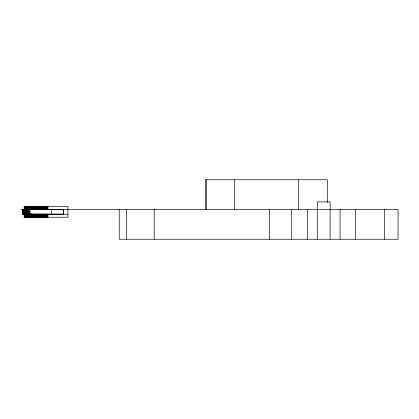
<?xml version="1.0" encoding="UTF-8"?>
<svg xmlns="http://www.w3.org/2000/svg" width="419" height="419" viewBox="0 0 419 419"><rect width="100%" height="100%" fill="white"/><g stroke="black" fill="none" stroke-linecap="round" stroke-linejoin="round"><path stroke-width="0.63" d="M24.223 206.525L67.894 206.525L67.894 217.231L24.223 217.231L24.223 206.525L24.297 209.673M20.95 209.5L24.47 209.5M22.416 209.647L63.41 209.647L63.41 214.109L22.416 214.109M67.894 214.261L47.687 214.261L47.687 217.231M384.673 209.5L384.673 239.239M355.7 209.5L355.7 239.239M340.06 209.5L340.06 239.239M330.125 239.239L330.125 201.916L317.283 201.916L317.283 239.239M327.297 202.387L327.297 179.761L205.362 179.761L205.362 209.5M307.347 209.5L307.347 239.239M298.323 179.761L298.323 209.5M291.713 209.5L291.713 239.239M269.48 209.5L269.48 239.239M234.336 179.761L234.336 209.5M206.378 179.761L206.378 209.5M154.176 209.5L154.176 239.239M126.391 209.5L126.391 239.239M119.216 209.5L119.216 239.239L398.05 239.239L398.05 209.5L47.687 209.5L47.687 206.525M63.562 209.5L63.562 214.261M51.458 209.647L51.458 214.109M47.928 206.525L47.928 209.746M47.928 214.261L47.928 217.231M47.525 206.525L47.525 209.673M47.525 214.083L47.525 217.231M47.101 206.525L47.101 209.673M47.101 214.083L47.101 217.231M46.656 206.525L46.656 209.673M46.656 214.083L46.656 217.231M46.195 206.525L46.195 209.673M46.195 214.083L46.195 217.231M45.713 206.525L45.713 209.673M45.713 214.083L45.713 217.231M45.215 206.525L45.215 209.673M45.215 214.083L45.215 217.231M44.702 206.525L44.702 209.673M44.702 214.083L44.702 217.231M44.173 206.525L44.173 209.673M44.173 214.083L44.173 217.231M43.634 206.525L43.634 209.673M43.634 214.083L43.634 217.231M43.084 206.525L43.084 209.673M43.084 214.083L43.084 217.231M42.523 206.525L42.523 209.673M42.523 214.083L42.523 217.231M41.958 206.525L41.958 209.673M41.958 214.083L41.958 217.231M41.381 206.525L41.381 209.673M41.381 214.083L41.381 217.231M40.805 206.525L40.805 209.673M40.805 214.083L40.805 217.231M40.224 206.525L40.224 209.673M40.224 214.083L40.224 217.231M39.637 206.525L39.637 209.673M39.637 214.083L39.637 217.231M39.056 206.525L39.056 209.673M39.056 214.083L39.056 217.231M38.475 206.525L38.475 209.673M38.475 214.083L38.475 217.231M38.412 206.525L38.412 209.673M38.412 214.083L38.412 217.231M37.893 206.525L37.893 209.673M37.893 214.083L37.893 217.231M37.322 206.525L37.322 209.673M37.322 214.083L37.322 217.231M36.752 206.525L36.752 209.673M36.752 214.083L36.752 217.231M36.191 206.525L36.191 209.673M36.191 214.083L36.191 217.231M35.641 206.525L35.641 209.673M35.641 214.083L35.641 217.231M35.102 206.525L35.102 209.673M35.102 214.083L35.102 217.231M34.578 206.525L34.578 209.673M34.578 214.083L34.578 217.231M34.065 206.525L34.065 209.673M34.065 214.083L34.065 217.231M33.976 206.525L33.976 209.673M33.976 214.083L33.976 217.231M33.567 206.525L33.567 209.673M33.567 214.083L33.567 217.231M33.085 206.525L33.085 209.673M33.085 214.083L33.085 217.231M32.619 206.525L32.619 209.673M32.619 214.083L32.619 217.231M32.179 206.525L32.179 209.673M32.179 214.083L32.179 217.231M32.074 206.525L32.074 209.673M32.074 214.083L32.074 217.231M31.917 206.525L31.917 209.673M31.917 214.083L31.917 217.231M31.755 206.525L31.755 209.673M31.755 214.083L31.755 217.231M31.582 206.525L31.582 209.673M31.582 214.083L31.582 217.231M31.399 206.525L31.399 209.673M31.399 214.083L31.399 217.231M31.21 206.525L31.21 209.673M31.21 214.083L31.21 217.231M31.011 206.525L31.011 209.673M31.011 214.083L31.011 217.231M30.812 206.525L30.812 209.673M30.812 214.083L30.812 217.231M30.603 206.525L30.603 209.673M30.603 214.083L30.603 217.231M30.388 206.525L30.388 209.673M30.388 214.083L30.388 217.231M30.173 206.525L30.173 209.673M30.173 214.083L30.173 217.231M29.948 206.525L29.948 217.231M29.723 206.525L29.723 217.231M29.498 206.525L29.498 209.673M29.498 214.083L29.498 217.231M29.461 209.647L29.461 214.109M29.267 206.525L29.267 217.231M29.068 209.647L29.068 214.109M29.031 206.525L29.031 209.673M29.031 214.083L29.031 217.231M28.864 209.647L28.864 214.109M28.801 206.525L28.801 209.673M28.801 214.083L28.801 217.231M28.649 209.647L28.649 214.109M28.565 206.525L28.565 209.673M28.565 214.083L28.565 217.231M28.434 209.647L28.434 214.109M28.335 206.525L28.335 209.673M28.335 214.083L28.335 217.231M28.214 209.647L28.214 214.109M28.099 206.525L28.099 209.673M28.099 214.083L28.099 217.231M27.989 209.647L27.989 214.109M27.869 206.525L27.869 209.673M27.869 214.083L27.869 217.231M27.764 209.647L27.764 214.109M27.644 206.525L27.644 209.673M27.644 214.083L27.644 217.231M27.534 209.647L27.534 214.109M27.418 206.525L27.418 209.673M27.418 214.083L27.418 217.231M27.298 209.647L27.298 214.109M27.193 206.525L27.193 209.673M27.193 214.083L27.193 217.231M27.067 209.647L27.067 214.109M26.973 206.525L26.973 209.673M26.973 214.083L26.973 217.231M26.832 209.647L26.832 214.109M26.764 206.525L26.764 209.673M26.764 214.083L26.764 217.231M26.601 209.647L26.554 217.231M26.554 206.525L26.554 209.673M26.35 206.525L26.35 217.231M26.156 206.525L26.156 209.673M26.156 214.083L26.156 217.231M26.135 209.647L26.135 214.109M25.968 206.525L25.968 217.231M25.784 206.525L25.784 209.673M25.784 214.083L25.784 217.231M25.679 209.647L25.679 214.109M25.611 206.525L25.611 209.673M25.611 214.083L25.611 217.231M25.449 206.525L25.449 217.231M25.292 206.525L25.292 209.673M25.292 214.083L25.292 217.231M25.24 209.647L25.24 214.109M25.145 206.525L25.145 209.673M25.145 214.083L25.145 217.231M25.025 209.647L25.004 217.231M25.004 206.525L25.004 209.673M24.878 206.525L24.878 209.673M24.878 214.083L24.878 217.231M24.763 206.525L24.763 217.231M24.658 206.525L24.658 217.231M24.564 206.525L24.564 209.673M24.564 214.083L24.564 217.231M24.48 206.525L24.48 217.231M24.344 206.525L24.407 209.673M24.344 214.083L24.344 217.231M24.297 214.083L24.234 217.231M24.035 209.647L24.035 214.109M23.857 209.647L23.857 214.109M23.689 209.647L23.689 214.109M23.532 209.647L23.532 214.109M23.38 209.647L23.38 214.109M23.239 209.647L23.239 214.109M23.108 209.647L23.108 214.109M22.987 209.647L22.987 214.109M22.877 209.647L22.877 214.109M22.783 209.647L22.783 214.109M22.694 209.647L22.694 214.109M22.616 209.647L22.616 214.109M22.5 209.647L22.553 214.109M22.437 209.647L22.458 214.109"/></g></svg>
